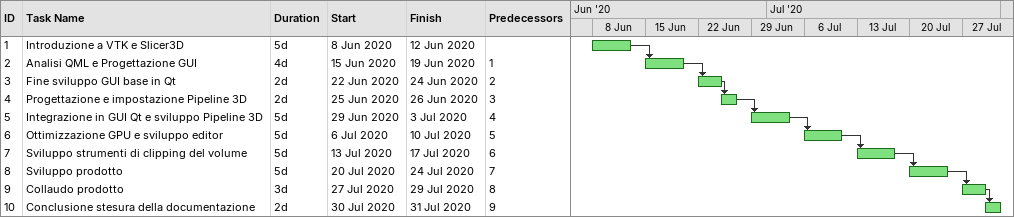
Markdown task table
| ID | Task | Duration | Start | Finish | Predecessors |
|---|---|---|---|---|---|
| 1 | Introduzione a VTK e Slicer3D | 5d | 2020-06-08 | 2020-06-12 |  |
| 2 | Analisi QML e Progettazione GUI | 4d | 2020-06-15 | 2020-06-19 | 1 |
| 3 | Fine sviluppo GUI base in Qt | 2d | 2020-06-22 | 2020-06-24 | 2 |
| 4 | Progettazione e impostazione Pipeline 3D | 2d | 2020-06-25 | 2020-06-26 | 3 |
| 5 | Integrazione in GUI Qt e sviluppo Pipeline 3D | 5d | 2020-06-29 | 2020-07-03 | 4 |
| 6 | Ottimizzazione GPU e sviluppo editor | 5d | 2020-07-06 | 2020-07-10 | 5 |
| 7 | Sviluppo strumenti di clipping del volume | 5d | 2020-07-13 | 2020-07-17 | 6 |
| 8 | Sviluppo prodotto | 5d | 2020-07-20 | 2020-07-24 | 7 |
| 9 | Collaudo prodotto | 3d | 2020-07-27 | 2020-07-29 | 8 |
| 10 | Conclusione stesura della documentazione | 2d | 2020-07-30 | 2020-07-31 | 9 |
